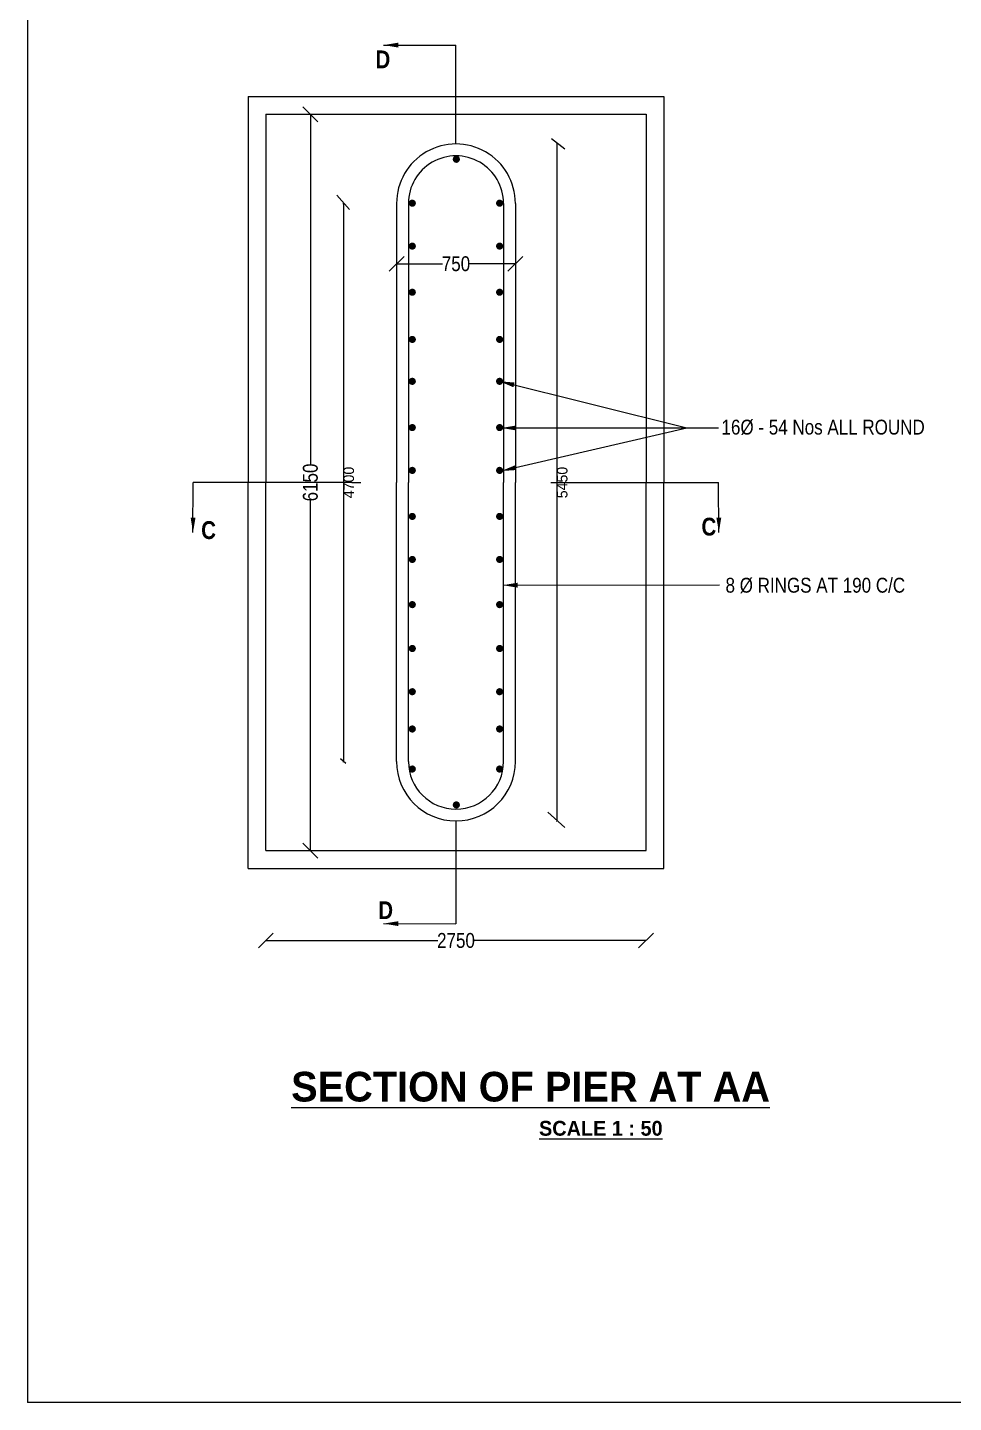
# Model space of a CAD drawing. Header units: millimetres. Extents: x 524347 to 595049, y -38310 to 9223.
# Drawn here: x 524347 to 539935, y -38310 to -15151 of the extents above; entities that cross this region are included whole.
import ezdxf

# ---------------------------------------------------------------- set-up
doc = ezdxf.new("R2010")
doc.units = ezdxf.units.MM
doc.header["$LTSCALE"] = 300
doc.header["$MEASUREMENT"] = 0
doc.layers.add('MAIN', color=7, linetype='Continuous')
doc.styles.add('ARIAL NARROW', font='ARIALN.TTF', dxfattribs={"height": 250})
doc.styles.add('arn', font='ARIALN.TTF')
doc.styles.add('CITYBLUEPR', font='cityb___.ttf')
doc.dimstyles.new('STANDARD$0', dxfattribs={"dimscale": 88.888889, "dimtxt": 0.02, "dimasz": 0.02, "dimexe": 0.05, "dimexo": 0.1, "dimgap": 0.002, "dimtad": 2, "dimdec": 0, "dimzin": 1, "dimdsep": 46, "dimtxsty": 'Standard', "dimcen": 0.09, "dimadec": 0, "dimazin": 0, "dimtfac": 1, "dimtdec": 4, "dimtofl": 0, "dimtmove": 0, "dimatfit": 3, "dimfxl": 1, "dimtolj": 1, "dimtzin": 1, "dimarcsym": 0})
doc.dimstyles.new('STANDARD$7', dxfattribs={"dimtxt": 2, "dimasz": 2, "dimexe": 1.25, "dimexo": 0.625, "dimtad": 1, "dimdec": 0, "dimlfac": 0.5, "dimdsep": 46, "dimtxsty": 'ARIAL NARROW', "dimcen": 2.5, "dimdle": 0.1, "dimse1": 1, "dimse2": 1, "dimadec": 0, "dimazin": 0, "dimtfac": 1, "dimtdec": 0, "dimtmove": 0, "dimatfit": 3, "dimfxl": 1, "dimtolj": 1, "dimtzin": 0, "dimarcsym": 0})

# ---------------------------------------------------------------- blocks, each defined once
blk = doc.blocks.new('_Oblique')
at = {"color": 0, "linetype": 'ByBlock', "lineweight": -2}
blk.add_line((-0.5, -0.5), (0.5, 0.5), dxfattribs=at)
blk = doc.blocks.new('*D6')
at = {"layer": 'Defpoints', "color": 0, "lineweight": 9, "transparency": 16777216}
for p in [(532560, -19131), (530560, -22109), (532560, -22109)]:
    blk.add_point(p, dxfattribs=at)
at = {"layer": 'MAIN', "color": 0, "lineweight": -2, "transparency": 16777216}
for p, q in [((530560, -19131), (531334, -19131)), ((532560, -19131), (531785, -19131))]:
    blk.add_line(p, q, dxfattribs=at)
at = {"layer": 'MAIN', "color": 0, "lineweight": -2, "transparency": 16777216, "xscale": 250, "yscale": 250, "zscale": 250, "rotation": 180}
blk.add_blockref('_Oblique', (530560, -19131), dxfattribs=at)
at = {"layer": 'MAIN', "color": 0, "lineweight": -2, "transparency": 16777216, "xscale": 250, "yscale": 250, "zscale": 250}
blk.add_blockref('_Oblique', (532560, -19131), dxfattribs=at)
at = {"layer": 'MAIN', "color": 0, "lineweight": 9, "transparency": 16777216, "insert": (531560, -19131), "char_height": 250, "attachment_point": 5, "style": 'ARIAL NARROW'}
blk.add_mtext('\\A1;750', dxfattribs=at)
blk = doc.blocks.new('*D7')
at = {"layer": 'Defpoints', "color": 0, "lineweight": 9, "transparency": 16777216}
for p in [(530788, -16613), (529109, -29015), (530788, -29015)]:
    blk.add_point(p, dxfattribs=at)
at = {"layer": 'MAIN', "color": 0, "lineweight": -2, "transparency": 16777216}
for p, q in [((529109, -16613), (529109, -22507)), ((529109, -29015), (529109, -23120))]:
    blk.add_line(p, q, dxfattribs=at)
at = {"layer": 'MAIN', "color": 0, "lineweight": -2, "transparency": 16777216, "xscale": 250, "yscale": 250, "zscale": 250}
for p, rotation in [((529109, -16613), 90), ((529109, -29015), 270)]:
    blk.add_blockref('_Oblique', p, dxfattribs=dict(at, rotation=rotation))
at = {"layer": 'MAIN', "color": 0, "lineweight": 9, "transparency": 16777216, "insert": (529109, -22814), "char_height": 250, "attachment_point": 5, "rotation": 90, "style": 'ARIAL NARROW'}
blk.add_mtext('\\A1;6150', dxfattribs=at)
blk = doc.blocks.new('*D8')
at = {"layer": 'Defpoints', "color": 0, "lineweight": 9, "transparency": 16777216}
for p in [(528360, -29799), (534760, -29799), (534760, -30529)]:
    blk.add_point(p, dxfattribs=at)
at = {"layer": 'MAIN', "color": 0, "lineweight": -2, "transparency": 16777216}
for p, q in [((528360, -30529), (531252, -30529)), ((534760, -30529), (531867, -30529))]:
    blk.add_line(p, q, dxfattribs=at)
at = {"layer": 'MAIN', "color": 0, "lineweight": -2, "transparency": 16777216, "xscale": 250, "yscale": 250, "zscale": 250, "rotation": 180}
blk.add_blockref('_Oblique', (528360, -30529), dxfattribs=at)
at = {"layer": 'MAIN', "color": 0, "lineweight": -2, "transparency": 16777216, "xscale": 250, "yscale": 250, "zscale": 250}
blk.add_blockref('_Oblique', (534760, -30529), dxfattribs=at)
at = {"layer": 'MAIN', "color": 0, "lineweight": 9, "transparency": 16777216, "insert": (531560, -30529), "char_height": 250, "attachment_point": 5, "style": 'ARIAL NARROW'}
blk.add_mtext('\\A1;2750', dxfattribs=at)
blk = doc.blocks.new('*D114')
at = {"color": 0, "linetype": 'ByBlock', "lineweight": -2, "transparency": 16777216}
for p, q in [((533251, -17113), (533256, -17113)), ((533260, -17115), (533260, -28516)), ((533251, -28517), (533256, -28517))]:
    blk.add_line(p, q, dxfattribs=at)
at = {"color": 0, "linetype": 'ByBlock', "lineweight": 9, "transparency": 16777216}
for points in [[(533260, -17115), (533260, -17115), (533260, -17113)], [(533260, -28516), (533260, -28516), (533260, -28517)]]:
    blk.add_solid(points, dxfattribs=at)
at = {"layer": 'Defpoints', "color": 0, "linetype": 'ByBlock', "lineweight": 9, "transparency": 16777216}
for p in [(533260, -17113), (533260, -28517), (533260, -28517)]:
    blk.add_point(p, dxfattribs=at)
at = {"color": 0, "linetype": 'ByBlock', "lineweight": 9, "transparency": 16777216, "insert": (533349, -22815), "char_height": 1.78, "attachment_point": 5, "rotation": 90}
blk.add_mtext('\\A1;{\\H100x;5450}', dxfattribs=at)
blk = doc.blocks.new('*D115')
at = {"color": 0, "linetype": 'ByBlock', "lineweight": -2, "transparency": 16777216}
for p, q in [((529657, -18113), (529662, -18113)), ((529666, -18115), (529666, -27513)), ((529657, -27515), (529662, -27515))]:
    blk.add_line(p, q, dxfattribs=at)
at = {"color": 0, "linetype": 'ByBlock', "lineweight": 9, "transparency": 16777216}
for points in [[(529666, -18115), (529666, -18115), (529666, -18113)], [(529666, -27513), (529666, -27513), (529666, -27515)]]:
    blk.add_solid(points, dxfattribs=at)
at = {"layer": 'Defpoints', "color": 0, "linetype": 'ByBlock', "lineweight": 9, "transparency": 16777216}
for p in [(529666, -18113), (529666, -27515), (529666, -27515)]:
    blk.add_point(p, dxfattribs=at)
at = {"color": 0, "linetype": 'ByBlock', "lineweight": 9, "transparency": 16777216, "insert": (529755, -22814), "char_height": 1.78, "attachment_point": 5, "rotation": 90}
blk.add_mtext('\\A1;{\\H100x;4700}', dxfattribs=at)

msp = doc.modelspace()

# ---------------------------------------------------------------- linework, layer by layer
at = {"color": 0, "linetype": 'ByBlock', "lineweight": 9}
for p, q in [((533170.5, -17019.5), (533390, -17195)), ((529556, -17973), (529769, -18217.5)), ((529614.5, -27465), (529704, -27542.5)), ((533104, -28366.5), (533391.5, -28624))]:
    msp.add_line(p, q, dxfattribs=at)
at = {"layer": 'MAIN', "color": 0, "lineweight": 9}
for p, q in [((524346.8, 9222.5), (524346.8, -38309.6)), ((531559.7, -17112.8), (531559.7, -15445.9)), ((528059.8, -16312.7), (528059.6, -22812.7)), ((528059.6, -16312.7), (531559.7, -16312.8)), ((531559.7, -16312.8), (535059.8, -16312.8)), ((535059.8, -16312.8), (535059.6, -22812.8)), ((528359.7, -16612.7), (528359.6, -22812.7)), ((528359.7, -16612.7), (531559.7, -16612.8)), ((531559.7, -16612.8), (534759.7, -16612.8)), ((534759.7, -16612.8), (534759.6, -22812.8)), ((530559.7, -18112.7), (530559.6, -22812.7)), ((530759.7, -18112.7), (530759.6, -22812.7)), ((532359.7, -18112.8), (532359.6, -22812.8)), ((532559.7, -18112.8), (532559.6, -22812.8)), ((535445.9, -21896.2), (535977.4, -21896.2)), ((529804.1, -22815), (527137.4, -22815)), ((528059.8, -29315), (528059.6, -22815)), ((528359.7, -29015), (528359.6, -22815)), ((529804.1, -22815), (529959.6, -22815)), ((530559.7, -27515), (530559.6, -22815)), ((530759.7, -27515), (530759.6, -22815)), ((532359.7, -27514.9), (532359.6, -22814.9)), ((532559.7, -27514.9), (532559.6, -22814.9)), ((533159.6, -22815.1), (535981.7, -22815.2)), ((534759.7, -29014.9), (534759.6, -22814.9)), ((535059.8, -29314.9), (535059.6, -22814.9)), ((531559.4, -28517.4), (531559.3, -30246.3)), ((528359.7, -29015), (531559.7, -29014.9)), ((531559.7, -29014.9), (534759.7, -29014.9)), ((528059.6, -29315), (531559.7, -29314.9)), ((531559.7, -29314.9), (535059.8, -29314.9)), ((595048.7, -38309.6), (524346.8, -38309.6))]:
    msp.add_line(p, q, dxfattribs=at)
at = {"layer": 'MAIN', "color": 0, "lineweight": 9, "const_width": 60}
for points in [[(531535.9, -17370.6, -1), (531595.9, -17370.6, -1)], [(530794.6, -18110.4, -1), (530854.6, -18110.4, -1)], [(532324.8, -18110.4, 1), (532264.8, -18110.4, 1)], [(530794.6, -18832.9, -1), (530854.6, -18832.9, -1)], [(532324.8, -18832.9, 1), (532264.8, -18832.9, 1)], [(530794.6, -19610.4, -1), (530854.6, -19610.4, -1)], [(532324.8, -19610.4, 1), (532264.8, -19610.4, 1)], [(530794.6, -20404.4, -1), (530854.6, -20404.4, -1)], [(532324.8, -20404.4, 1), (532264.8, -20404.4, 1)], [(530794.6, -21110.4, -1), (530854.6, -21110.4, -1)], [(532324.8, -21110.4, 1), (532264.8, -21110.4, 1)], [(530794.6, -21889.9, -1), (530854.6, -21889.9, -1)], [(532324.8, -21889.9, 1), (532264.8, -21889.9, 1)], [(530794.6, -22610.4, -1), (530854.6, -22610.4, -1)], [(532324.8, -22610.4, 1), (532264.8, -22610.4, 1)], [(530794.6, -23385.4, -1), (530854.6, -23385.4, -1)], [(532324.8, -23385.4, 1), (532264.8, -23385.4, 1)], [(530794.6, -24110.4, -1), (530854.6, -24110.4, -1)], [(532324.8, -24110.4, 1), (532264.8, -24110.4, 1)], [(530794.6, -24871.4, -1), (530854.6, -24871.4, -1)], [(532324.8, -24871.4, 1), (532264.8, -24871.4, 1)], [(530794.6, -25610.4, -1), (530854.6, -25610.4, -1)], [(530794.6, -25610.4, -1), (530854.6, -25610.4, -1)], [(532324.8, -25610.4, 1), (532264.8, -25610.4, 1)], [(532324.8, -25610.4, 1), (532264.8, -25610.4, 1)], [(530794.6, -26337.9, -1), (530854.6, -26337.9, -1)], [(532324.8, -26337.9, 1), (532264.8, -26337.9, 1)], [(530794.6, -26965.9, -1), (530854.6, -26965.9, -1)], [(532324.8, -26965.9, 1), (532264.8, -26965.9, 1)], [(530794.6, -27640.4, -1), (530854.6, -27640.4, -1)], [(532324.8, -27640.4, 1), (532264.8, -27640.4, 1)], [(531535.9, -28245.3, -1), (531595.9, -28245.3, -1)]]:
    msp.add_lwpolyline(points, format="xyb", close=True, dxfattribs=at)
at = {"layer": 'MAIN', "color": 0, "lineweight": 9}
for centre, radius, start, end in [((531559.7, -18112.8), 1000, 359.99861, 179.99861), ((531559.7, -18112.8), 800, 359.99861, 179.99861), ((531559.7, -27514.9), 1000, 180.00139, 0.00139), ((531559.7, -27514.9), 800, 180.00139, 0.00139)]:
    msp.add_arc(centre, radius, start, end, dxfattribs=at)

# ---------------------------------------------------------------- texts
at = {"layer": 'MAIN', "color": 0, "lineweight": 9, "style": 'CITYBLUEPR'}
for s, height, p in [('%%USECTION OF PIER AT AA', 500, (528785.2, -33240.2)), ('%%USCALE 1 : 50', 250, (532957.9, -33816.2))]:
    msp.add_text(s, height=height, dxfattribs=at).set_placement(p)
at = {"layer": 'MAIN', "color": 0, "lineweight": 9, "style": 'ARIAL NARROW'}
for s, insert, char_height, attachment_point in [('{\\fArial Narrow|b1|i0|c0|p34;D}', (530205.4, -15687.9), 300, 4), ('16%%C - 54 Nos ALL ROUND', (536030, -22016.1), 250, 7), ('{\\fArial Narrow|b1|i0|c0|p34;C}', (527270.9, -23618.4), 300, 4), ('{\\fArial Narrow|b1|i0|c0|p34;C}', (535693.1, -23560.4), 300, 4), ('8 %%C RINGS AT 190 C/C', (536097.8, -24679.2), 250, 7), ('{\\fArial Narrow|b1|i0|c0|p34;D}', (530252.4, -30017.9), 300, 4)]:
    msp.add_mtext(s, dxfattribs=dict(at, insert=insert, char_height=char_height, attachment_point=attachment_point))

# ---------------------------------------------------------------- dimensions: what is measured, and where the dimension line sits
at = {"color": 0, "linetype": 'ByBlock', "lineweight": 9}
for base, p1, p2, text, picture, middle in [((533260, -28517.4), (533260, -17112.8), (533260, -28517.4), '{\\H100x;5450}', '*D114', (533349.1, -22815.1)), ((529666, -27515), (529666, -18112.7), (529666, -27515), '{\\H100x;4700}', '*D115', (529755.1, -22813.8))]:
    dim = msp.add_linear_dim(base=base, p1=p1, p2=p2, angle=90, text=text, dimstyle='STANDARD$0', dxfattribs=at)
    dim.commit()
    dim.dimension.update_dxf_attribs({"geometry": picture, "text_midpoint": middle})
at = {"layer": 'MAIN', "color": 0, "lineweight": 9}
dim = msp.add_linear_dim(base=(529108.9, -29015), p1=(530788.2, -16612.7), p2=(530788.2, -29015), angle=90, text='6150', dimstyle='STANDARD$0', override={"dimscale": 1, "dimtxt": 250, "dimasz": 250, "dimexe": 0.18, "dimexo": 0.0625, "dimgap": 0.09, "dimtad": 0, "dimzin": 0, "dimtxsty": 'ARIAL NARROW', "dimblk1": 'Oblique', "dimblk2": 'Oblique', "dimsah": 1, "dimcen": 0.0851, "dimdle": 0.1, "dimse1": 1, "dimse2": 1, "dimtdec": 0, "dimtzin": 0}, dxfattribs=at)
dim.commit()
dim.dimension.update_dxf_attribs({"geometry": '*D7', "text_midpoint": (529108.9, -22813.8)})
for base, p1, p2, text, picture, middle in [((532559.7, -19131.2), (530559.7, -22109.2), (532559.7, -22109.3), '750', '*D6', (531559.7, -19131.2)), ((534759.6, -30529.2), (528359.6, -29799.2), (534759.6, -29799.2), '2750', '*D8', (531559.6, -30529.2))]:
    dim = msp.add_linear_dim(base=base, p1=p1, p2=p2, text=text, dimstyle='STANDARD$0', override={"dimscale": 1, "dimtxt": 250, "dimasz": 250, "dimexe": 0.18, "dimexo": 0.0625, "dimgap": 0.09, "dimtad": 0, "dimzin": 0, "dimtxsty": 'ARIAL NARROW', "dimblk1": 'Oblique', "dimblk2": 'Oblique', "dimsah": 1, "dimcen": 0.0851, "dimdle": 0.1, "dimse1": 1, "dimse2": 1, "dimtdec": 0, "dimtzin": 0}, dxfattribs=at)
    dim.commit()
    dim.dimension.update_dxf_attribs({"geometry": picture, "text_midpoint": middle})

# ---------------------------------------------------------------- leaders
for points in [[(530340.2, -15448.2), (531559.7, -15445.9)], [(532294.8, -21110.4), (535445.9, -21896.2)], [(532323, -22620.6), (535445.9, -21896.2)], [(532324.1, -21896.2), (535445.9, -21896.2)], [(527132.7, -23655.2), (527137.4, -22815)], [(535986.3, -23655.4), (535981.7, -22815.2)], [(532347.1, -24544.4), (535997.4, -24539.9)], [(530339.8, -30243.9), (531559.3, -30246.3)]]:
    msp.add_leader(points, dimstyle='STANDARD$7', override={"dimtxt": 300, "dimasz": 250, "dimexe": 0.18, "dimexo": 0.0625, "dimgap": 0.09, "dimtad": 0, "dimtoh": 1, "dimlfac": 1, "dimzin": 0, "dimtxsty": 'arn', "dimcen": 0.09, "dimdle": 200, "dimtdec": 4, "dimtofl": 0}, dxfattribs=at)

doc.saveas('drawing.dxf')
